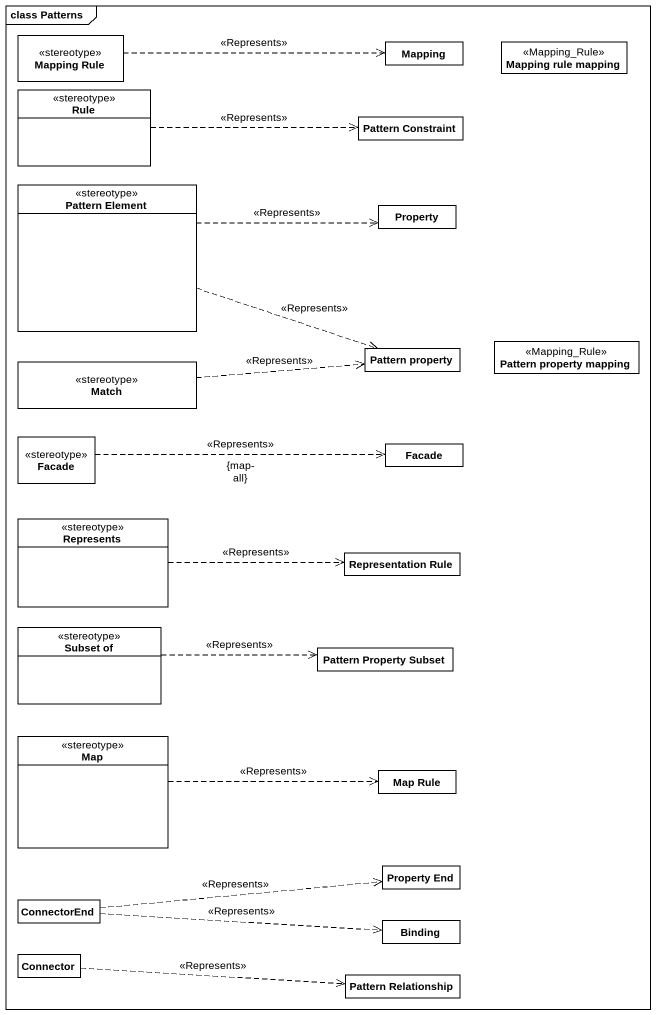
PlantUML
@startuml
mainframe class Patterns
hide circle
hide empty members
class "Mapping Rule" as Mapping_Rule <<stereotype>>
class Mapping
class "Mapping rule mapping" as Mapping_rule_mapping <<Mapping_Rule>>
class Rule <<stereotype>>
class "Pattern Constraint" as Pattern_Constraint
class "Pattern Element" as Pattern_Element <<stereotype>>
class Property
class Match <<stereotype>>
class "Pattern property" as Pattern_property
class "Pattern property mapping" as Pattern_property_mapping <<Mapping_Rule>>
class Facade <<stereotype>>
class "Facade" as Facade_2
class Represents <<stereotype>>
class "Representation Rule" as Representation_Rule
class "Subset of" as Subset_of <<stereotype>>
class "Pattern Property Subset" as Pattern_Property_Subset
class "Map" as Map_ <<stereotype>>
class "Map Rule" as Map_Rule
class "Property End" as Property_End
class ConnectorEnd
class Binding
class Connector
class "Pattern Relationship" as Pattern_Relationship
Mapping_Rule .right.> Mapping : <<Represents>>
Rule .right.> Pattern_Constraint : <<Represents>>
Pattern_Element .right.> Property : <<Represents>>
Pattern_Element .right.> Pattern_property : <<Represents>>
Match .right.> Pattern_property : <<Represents>>
Facade .right.> Facade_2 : <<Represents>>\n{map-all}
Represents .right.> Representation_Rule : <<Represents>>
Subset_of .right.> Pattern_Property_Subset : <<Represents>>
Map_ .right.> Map_Rule : <<Represents>>
ConnectorEnd .right.> Property_End : <<Represents>>
ConnectorEnd .right.> Binding : <<Represents>>
Connector .right.> Pattern_Relationship : <<Represents>>
@enduml
